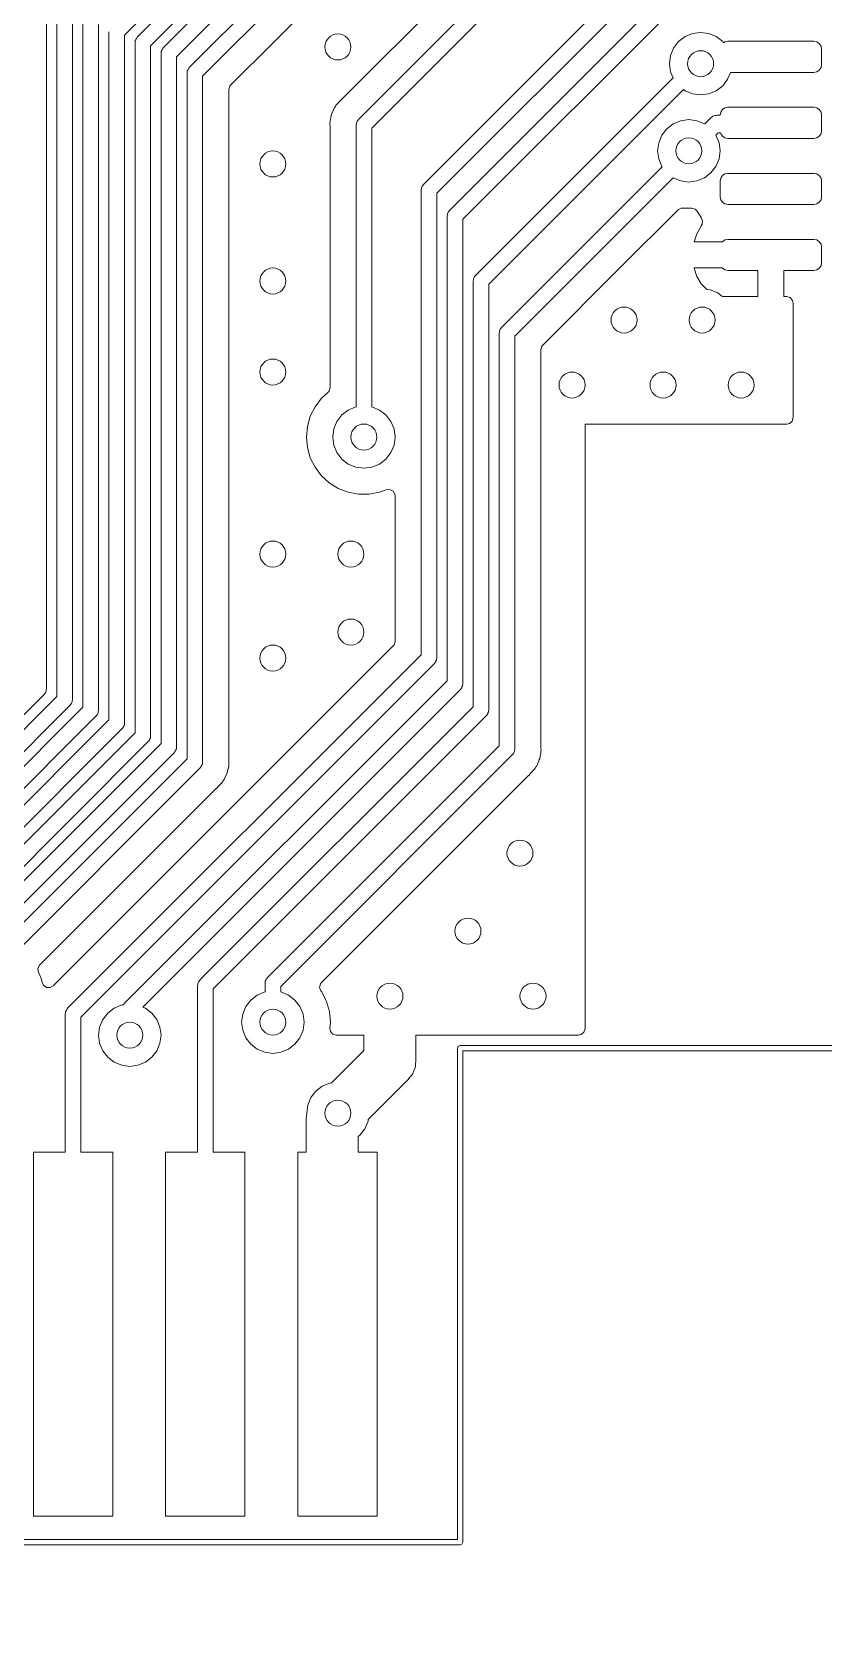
# Model space of a CAD drawing. Header units: millimetres. Extents: x 0 to 594, y 0 to 420.
# Drawn here: x 187.3 to 217.8, y 148.7 to 210.6 of the extents above; entities that cross this region are included whole.
import ezdxf

# ---------------------------------------------------------------- set-up
doc = ezdxf.new("R2010")
doc.units = ezdxf.units.MM
doc.linetypes.add('K5LT32768', pattern=[0])
picture_1 = doc.add_image_def('image1.png', size_in_pixel=(1000, 1000))

msp = doc.modelspace()

# ---------------------------------------------------------------- linework, layer by layer
at = {"color": 7, "linetype": 'K5LT32768', "lineweight": 18}
for p, q in [((208.812, 228.425), (190.9, 210.513)), ((192.388, 210.021), (210.8, 228.433)), ((191.388, 210.435), (209.3, 228.347)), ((209.812, 228.011), (191.9, 210.099)), ((211.312, 228.097), (192.9, 209.685)), ((193.388, 209.271), (212.098, 227.982)), ((212.538, 227.573), (193.9, 208.935)), ((211.418, 220.217), (199.301, 208.1)), ((199.888, 207.271), (212.668, 220.051)), ((213.004, 219.539), (200.4, 206.935)), ((194.973, 208.593), (203.676, 217.295)), ((202.388, 204.771), (211.654, 214.037)), ((212.131, 213.665), (202.9, 204.435)), ((203.388, 203.771), (212.048, 212.431)), ((187.9, 211.756), (187.9, 185.373)), ((212.384, 211.919), (203.9, 203.435)), ((188.3, 185.083), (188.3, 211.466)), ((188.9, 211.341), (188.9, 184.959)), ((189.3, 184.669), (189.3, 211.051)), ((189.9, 210.927), (189.9, 184.545)), ((190.3, 184.183), (190.3, 210.637)), ((190.9, 210.513), (190.9, 184.059)), ((212.196, 210.265), (212.444, 210.456)), ((212.444, 210.456), (212.734, 210.575)), ((212.734, 210.575), (213.044, 210.616)), ((213.044, 210.616), (213.355, 210.575)), ((213.355, 210.575), (213.644, 210.456)), ((213.644, 210.456), (213.893, 210.265)), ((191.3, 210.223), (191.31, 210.261)), ((191.3, 183.683), (191.3, 210.223)), ((191.31, 210.301), (191.33, 210.335)), ((191.31, 210.261), (191.31, 210.301)), ((191.33, 210.335), (191.34, 210.373)), ((191.34, 210.373), (191.368, 210.401)), ((191.368, 210.401), (191.388, 210.435)), ((191.9, 210.099), (191.9, 183.559)), ((192.3, 209.809), (192.31, 209.847)), ((192.31, 209.886), (192.33, 209.921)), ((192.31, 209.847), (192.31, 209.886)), ((192.33, 209.921), (192.34, 209.959)), ((192.34, 209.959), (192.368, 209.987)), ((192.368, 209.987), (192.388, 210.021)), ((211.885, 209.727), (212.005, 210.016)), ((212.005, 210.016), (212.196, 210.265)), ((213.893, 210.265), (213.927, 210.22)), ((213.927, 210.22), (213.98, 210.256)), ((213.98, 210.256), (214.095, 210.279)), ((214.095, 210.279), (217.395, 210.279)), ((217.395, 210.279), (217.51, 210.256)), ((217.51, 210.256), (217.607, 210.191)), ((217.607, 210.191), (217.672, 210.094)), ((217.672, 210.094), (217.695, 209.979)), ((217.695, 209.979), (217.695, 209.379)), ((192.3, 183.269), (192.3, 209.809)), ((192.9, 209.685), (192.9, 183.145)), ((193.34, 209.209), (193.368, 209.237)), ((193.368, 209.237), (193.388, 209.271)), ((211.844, 209.416), (211.885, 209.727)), ((211.885, 209.106), (211.844, 209.416)), ((217.672, 209.264), (217.607, 209.167)), ((217.695, 209.379), (217.672, 209.264)), ((193.3, 209.059), (193.31, 209.097)), ((193.3, 182.683), (193.3, 209.059)), ((193.31, 209.136), (193.33, 209.171)), ((193.31, 209.097), (193.31, 209.136)), ((193.33, 209.171), (193.34, 209.209)), ((193.9, 208.935), (193.9, 182.559)), ((204.388, 201.271), (211.984, 208.867)), ((211.984, 208.867), (211.885, 209.106)), ((214.083, 208.816), (213.893, 208.568)), ((214.192, 209.079), (214.083, 208.816)), ((217.395, 209.079), (214.192, 209.079)), ((217.51, 209.102), (217.395, 209.079)), ((217.607, 209.167), (217.51, 209.102)), ((194.901, 208.417), (194.94, 208.551)), ((194.901, 182.626), (194.901, 208.417)), ((194.94, 208.551), (194.973, 208.593)), ((199.215, 208.017), (199.165, 207.964)), ((199.264, 208.069), (199.215, 208.017)), ((199.276, 208.079), (199.264, 208.069)), ((199.301, 208.1), (199.276, 208.08)), ((199.276, 208.08), (199.276, 208.079)), ((212.387, 208.421), (204.9, 200.935)), ((212.444, 208.377), (212.387, 208.421)), ((212.734, 208.257), (212.444, 208.377)), ((213.044, 208.216), (212.734, 208.257)), ((213.355, 208.257), (213.044, 208.216)), ((213.644, 208.377), (213.355, 208.257)), ((213.893, 208.568), (213.644, 208.377)), ((198.841, 207.425), (198.825, 207.329)), ((198.857, 207.464), (198.841, 207.425)), ((198.87, 207.5), (198.857, 207.464)), ((198.881, 207.542), (198.87, 207.5)), ((198.927, 207.627), (198.881, 207.542)), ((198.932, 207.637), (198.927, 207.627)), ((198.971, 207.726), (198.932, 207.637)), ((198.997, 207.76), (198.971, 207.726)), ((199.018, 207.792), (198.997, 207.76)), ((199.039, 207.83), (199.018, 207.792)), ((199.105, 207.9), (199.039, 207.83)), ((199.113, 207.909), (199.105, 207.9)), ((199.122, 207.921), (199.113, 207.909)), ((199.144, 207.943), (199.122, 207.921)), ((199.165, 207.964), (199.144, 207.943)), ((213.454, 207.351), (213.488, 207.371)), ((213.488, 207.371), (213.516, 207.399)), ((213.516, 207.399), (213.554, 207.409)), ((213.554, 207.409), (213.588, 207.429)), ((213.588, 207.429), (213.628, 207.429)), ((213.628, 207.429), (213.666, 207.439)), ((213.666, 207.439), (213.795, 207.439)), ((213.795, 207.439), (213.818, 207.554)), ((213.818, 207.554), (213.883, 207.651)), ((213.883, 207.651), (213.98, 207.716)), ((213.98, 207.716), (214.095, 207.739)), ((214.095, 207.739), (217.395, 207.739)), ((217.395, 207.739), (217.51, 207.716)), ((217.51, 207.716), (217.607, 207.651)), ((217.607, 207.651), (217.672, 207.554)), ((217.672, 207.554), (217.695, 207.439)), ((217.695, 207.439), (217.695, 206.839)), ((198.796, 207.142), (198.789, 207.1)), ((198.789, 207.1), (198.797, 207.015)), ((198.799, 207.181), (198.796, 207.142)), ((198.797, 207.015), (198.798, 207.003)), ((198.798, 207.003), (198.799, 206.992)), ((198.823, 207.317), (198.799, 207.223)), ((198.799, 207.223), (198.799, 207.181)), ((198.799, 206.992), (198.799, 196.961)), ((198.825, 207.329), (198.823, 207.317)), ((199.8, 207.059), (199.81, 207.097)), ((199.8, 196.219), (199.8, 207.059)), ((199.81, 207.136), (199.83, 207.171)), ((199.81, 207.097), (199.81, 207.136)), ((199.83, 207.171), (199.84, 207.209)), ((199.84, 207.209), (199.868, 207.237)), ((199.868, 207.237), (199.888, 207.271)), ((200.4, 206.935), (200.4, 196.219)), ((211.553, 206.665), (211.743, 206.913)), ((211.743, 206.913), (211.992, 207.104)), ((211.992, 207.104), (212.281, 207.224)), ((212.281, 207.224), (212.592, 207.265)), ((212.592, 207.265), (212.903, 207.224)), ((212.903, 207.224), (213.192, 207.104)), ((213.192, 207.104), (213.2, 207.097)), ((213.2, 207.097), (213.454, 207.351)), ((213.724, 206.759), (213.631, 206.665)), ((213.811, 206.759), (213.724, 206.759)), ((213.818, 206.724), (213.811, 206.759)), ((217.695, 206.839), (217.672, 206.724)), ((211.392, 206.065), (211.433, 206.375)), ((211.433, 206.375), (211.553, 206.665)), ((213.631, 206.665), (213.631, 206.665)), ((213.631, 206.665), (213.751, 206.375)), ((213.751, 206.375), (213.792, 206.065)), ((213.883, 206.627), (213.818, 206.724)), ((213.98, 206.562), (213.883, 206.627)), ((214.095, 206.539), (213.98, 206.562)), ((217.395, 206.539), (214.095, 206.539)), ((217.51, 206.562), (217.395, 206.539)), ((217.607, 206.627), (217.51, 206.562)), ((217.672, 206.724), (217.607, 206.627)), ((211.433, 205.754), (211.392, 206.065)), ((211.553, 205.465), (211.433, 205.754)), ((213.751, 205.754), (213.631, 205.465)), ((213.792, 206.065), (213.751, 205.754)), ((205.388, 199.271), (211.565, 205.448)), ((211.991, 205.026), (205.9, 198.935)), ((211.565, 205.448), (211.553, 205.465)), ((211.992, 205.025), (211.991, 205.026)), ((212.281, 204.906), (211.992, 205.025)), ((212.592, 204.865), (212.281, 204.906)), ((212.903, 204.906), (212.592, 204.865)), ((213.192, 205.025), (212.903, 204.906)), ((213.44, 205.216), (213.192, 205.025)), ((213.631, 205.465), (213.44, 205.216)), ((213.795, 204.899), (213.818, 205.014)), ((213.795, 204.299), (213.795, 204.899)), ((213.818, 205.014), (213.883, 205.111)), ((213.883, 205.111), (213.98, 205.176)), ((213.98, 205.176), (214.095, 205.199)), ((214.095, 205.199), (217.395, 205.199)), ((217.395, 205.199), (217.51, 205.176)), ((217.51, 205.176), (217.607, 205.111)), ((217.607, 205.111), (217.672, 205.014)), ((217.672, 205.014), (217.695, 204.899)), ((217.695, 204.899), (217.695, 204.299)), ((202.3, 204.559), (202.31, 204.597)), ((202.3, 186.683), (202.3, 204.559)), ((202.31, 204.636), (202.33, 204.671)), ((202.31, 204.597), (202.31, 204.636)), ((202.33, 204.671), (202.34, 204.709)), ((202.34, 204.709), (202.368, 204.737)), ((202.368, 204.737), (202.388, 204.771)), ((202.9, 204.435), (202.9, 186.559)), ((213.818, 204.184), (213.795, 204.299)), ((217.695, 204.299), (217.672, 204.184)), ((203.31, 203.636), (203.33, 203.671)), ((203.33, 203.671), (203.34, 203.709)), ((203.34, 203.709), (203.368, 203.737)), ((203.368, 203.737), (203.388, 203.771)), ((209.94, 201.559), (212.175, 203.794)), ((212.175, 203.794), (212.297, 203.861)), ((212.297, 203.861), (212.376, 203.862)), ((212.376, 203.862), (212.377, 203.865)), ((212.377, 203.865), (212.388, 203.864)), ((212.388, 203.864), (212.699, 203.864)), ((212.699, 203.864), (212.833, 203.824)), ((212.833, 203.824), (212.913, 203.742)), ((212.913, 203.742), (212.946, 203.685)), ((212.946, 203.685), (213.059, 203.495)), ((213.883, 204.087), (213.818, 204.184)), ((213.98, 204.022), (213.883, 204.087)), ((214.095, 203.999), (213.98, 204.022)), ((217.395, 203.999), (214.095, 203.999)), ((217.51, 204.022), (217.395, 203.999)), ((217.607, 204.087), (217.51, 204.022)), ((217.672, 204.184), (217.607, 204.087)), ((203.3, 203.559), (203.31, 203.597)), ((203.3, 185.683), (203.3, 203.559)), ((203.31, 203.597), (203.31, 203.636)), ((203.9, 203.435), (203.9, 185.559)), ((213.059, 203.162), (212.892, 202.879)), ((213.059, 203.495), (213.068, 203.483)), ((213.069, 203.174), (213.059, 203.162)), ((213.068, 203.483), (213.064, 203.479)), ((213.064, 203.479), (213.117, 203.381)), ((213.107, 203.241), (213.066, 203.177)), ((213.066, 203.177), (213.069, 203.174)), ((213.117, 203.381), (213.107, 203.241)), ((212.801, 202.564), (212.8, 202.559)), ((212.8, 202.559), (213.875, 202.559)), ((212.892, 202.879), (212.801, 202.564)), ((213.875, 202.559), (213.883, 202.571)), ((213.883, 202.571), (213.98, 202.636)), ((213.98, 202.636), (214.095, 202.659)), ((214.095, 202.659), (217.395, 202.659)), ((217.395, 202.659), (217.51, 202.636)), ((217.51, 202.636), (217.607, 202.571)), ((217.607, 202.571), (217.672, 202.474)), ((217.672, 202.474), (217.695, 202.359)), ((217.695, 202.359), (217.695, 201.759)), ((204.31, 201.136), (204.33, 201.171)), ((204.33, 201.171), (204.34, 201.209)), ((204.34, 201.209), (204.368, 201.237)), ((204.368, 201.237), (204.388, 201.271)), ((206.973, 198.593), (209.94, 201.559)), ((213.875, 201.559), (212.8, 201.559)), ((212.8, 201.559), (212.801, 201.554)), ((212.801, 201.554), (212.892, 201.238)), ((212.892, 201.238), (213.059, 200.956)), ((213.883, 201.547), (213.875, 201.559)), ((213.98, 201.482), (213.883, 201.547)), ((214.095, 201.459), (213.98, 201.482)), ((215.245, 201.459), (214.095, 201.459)), ((215.245, 200.459), (215.245, 201.459)), ((217.395, 201.459), (216.245, 201.459)), ((216.245, 201.459), (216.245, 200.459)), ((217.51, 201.482), (217.395, 201.459)), ((217.607, 201.547), (217.51, 201.482)), ((217.672, 201.644), (217.607, 201.547)), ((217.695, 201.759), (217.672, 201.644)), ((204.3, 201.059), (204.31, 201.097)), ((204.3, 184.683), (204.3, 201.059)), ((204.31, 201.097), (204.31, 201.136)), ((204.9, 200.935), (204.9, 184.559)), ((213.059, 200.956), (213.28, 200.735)), ((213.28, 200.735), (213.41, 200.718)), ((213.41, 200.718), (213.7, 200.598)), ((213.7, 200.598), (213.864, 200.472)), ((213.864, 200.472), (213.89, 200.465)), ((213.89, 200.465), (213.963, 200.459)), ((213.963, 200.459), (215.245, 200.459)), ((216.245, 200.459), (216.352, 200.459)), ((216.352, 200.459), (216.486, 200.419)), ((216.486, 200.419), (216.577, 200.314)), ((216.577, 200.314), (216.6, 200.211)), ((216.6, 200.211), (216.6, 195.807)), ((205.3, 199.059), (205.31, 199.097)), ((205.3, 183.183), (205.3, 199.059)), ((205.31, 199.136), (205.33, 199.171)), ((205.31, 199.097), (205.31, 199.136)), ((205.33, 199.171), (205.34, 199.209)), ((205.34, 199.209), (205.368, 199.237)), ((205.368, 199.237), (205.388, 199.271)), ((205.9, 198.935), (205.9, 183.059)), ((206.901, 198.417), (206.94, 198.551)), ((206.901, 197.066), (206.901, 198.417)), ((206.94, 198.551), (206.973, 198.593)), ((198.799, 196.961), (198.759, 196.827)), ((206.9, 197.059), (206.901, 197.066)), ((206.901, 197.051), (206.9, 197.059)), ((206.901, 183.126), (206.901, 197.051)), ((198.22, 196.222), (198.039, 195.857)), ((198.466, 196.548), (198.22, 196.222)), ((198.718, 196.777), (198.466, 196.548)), ((198.759, 196.827), (198.718, 196.777)), ((199.5, 196.098), (199.789, 196.218)), ((199.789, 196.218), (199.8, 196.219)), ((200.4, 196.219), (200.41, 196.218)), ((200.41, 196.218), (200.7, 196.098)), ((198.039, 195.857), (197.927, 195.465)), ((198.941, 195.369), (199.061, 195.659)), ((199.061, 195.659), (199.251, 195.907)), ((199.251, 195.907), (199.5, 196.098)), ((200.7, 196.098), (200.948, 195.907)), ((200.948, 195.907), (201.139, 195.659)), ((201.139, 195.659), (201.259, 195.369)), ((216.56, 195.673), (216.455, 195.581)), ((216.6, 195.807), (216.56, 195.673)), ((197.927, 195.465), (197.889, 195.059)), ((197.889, 195.059), (197.927, 194.653)), ((198.9, 195.059), (198.941, 195.369)), ((198.941, 194.748), (198.9, 195.059)), ((201.259, 195.369), (201.3, 195.059)), ((201.3, 195.059), (201.259, 194.748)), ((216.352, 195.559), (208.6, 195.559)), ((208.6, 195.559), (208.6, 172.307)), ((216.455, 195.581), (216.352, 195.559)), ((197.927, 194.653), (198.039, 194.26)), ((199.061, 194.459), (198.941, 194.748)), ((199.251, 194.21), (199.061, 194.459)), ((201.139, 194.459), (200.948, 194.21)), ((201.259, 194.748), (201.139, 194.459)), ((198.039, 194.26), (198.22, 193.895)), ((198.22, 193.895), (198.466, 193.57)), ((199.5, 194.02), (199.251, 194.21)), ((199.789, 193.9), (199.5, 194.02)), ((200.1, 193.859), (199.789, 193.9)), ((200.41, 193.9), (200.1, 193.859)), ((200.7, 194.02), (200.41, 193.9)), ((200.948, 194.21), (200.7, 194.02)), ((198.466, 193.57), (198.768, 193.295)), ((198.768, 193.295), (198.901, 193.212)), ((198.901, 193.212), (199.115, 193.08)), ((199.115, 193.08), (199.495, 192.933)), ((199.495, 192.933), (199.896, 192.858)), ((199.896, 192.858), (200.304, 192.858)), ((200.304, 192.858), (200.705, 192.933)), ((200.705, 192.933), (200.961, 193.032)), ((200.961, 193.032), (201.1, 193.044)), ((201.1, 193.044), (201.224, 192.978)), ((201.224, 192.978), (201.292, 192.857)), ((201.292, 192.857), (201.299, 192.801)), ((201.299, 192.801), (201.299, 187.2)), ((201.226, 187.025), (188.155, 173.954)), ((201.259, 187.066), (201.226, 187.025)), ((201.299, 187.2), (201.259, 187.066)), ((188.708, 173.091), (202.3, 186.683)), ((202.812, 186.347), (189.22, 172.755)), ((202.832, 186.381), (202.812, 186.347)), ((202.86, 186.409), (202.832, 186.381)), ((202.87, 186.447), (202.86, 186.409)), ((202.89, 186.481), (202.87, 186.447)), ((202.9, 186.559), (202.89, 186.521)), ((202.89, 186.521), (202.89, 186.481)), ((187.812, 185.161), (176.998, 174.347)), ((177.075, 173.859), (188.3, 185.083)), ((187.832, 185.195), (187.812, 185.161)), ((187.86, 185.223), (187.832, 185.195)), ((187.87, 185.261), (187.86, 185.223)), ((187.89, 185.296), (187.87, 185.261)), ((187.9, 185.373), (187.89, 185.335)), ((187.89, 185.335), (187.89, 185.296)), ((190.888, 173.271), (203.3, 185.683)), ((203.812, 185.347), (191.603, 173.138)), ((203.832, 185.381), (203.812, 185.347)), ((203.86, 185.409), (203.832, 185.381)), ((203.87, 185.447), (203.86, 185.409)), ((203.89, 185.481), (203.87, 185.447)), ((203.9, 185.559), (203.89, 185.521)), ((203.89, 185.521), (203.89, 185.481)), ((188.812, 184.747), (177.412, 173.347)), ((177.421, 172.79), (189.3, 184.669)), ((188.832, 184.781), (188.812, 184.747)), ((188.86, 184.809), (188.832, 184.781)), ((188.87, 184.847), (188.86, 184.809)), ((188.89, 184.881), (188.87, 184.847)), ((188.9, 184.959), (188.89, 184.921)), ((188.89, 184.921), (188.89, 184.881)), ((189.89, 184.467), (189.87, 184.433)), ((189.9, 184.545), (189.89, 184.507)), ((189.89, 184.507), (189.89, 184.467)), ((193.888, 174.271), (204.3, 184.683)), ((204.89, 184.481), (204.87, 184.447)), ((204.9, 184.559), (204.89, 184.521)), ((204.89, 184.521), (204.89, 184.481)), ((189.812, 184.333), (177.826, 172.347)), ((178.548, 172.431), (190.3, 184.183)), ((190.812, 183.847), (179.06, 172.095)), ((189.832, 184.367), (189.812, 184.333)), ((189.86, 184.395), (189.832, 184.367)), ((189.87, 184.433), (189.86, 184.395)), ((190.832, 183.881), (190.812, 183.847)), ((190.86, 183.909), (190.832, 183.881)), ((190.87, 183.947), (190.86, 183.909)), ((190.89, 183.981), (190.87, 183.947)), ((190.9, 184.059), (190.89, 184.021)), ((190.89, 184.021), (190.89, 183.981)), ((204.812, 184.347), (194.312, 173.847)), ((204.832, 184.381), (204.812, 184.347)), ((204.86, 184.409), (204.832, 184.381)), ((204.87, 184.447), (204.86, 184.409)), ((180.73, 173.114), (191.3, 183.683)), ((191.812, 183.347), (181.315, 172.85)), ((183.428, 174.397), (192.3, 183.269)), ((191.832, 183.381), (191.812, 183.347)), ((191.86, 183.409), (191.832, 183.381)), ((191.87, 183.447), (191.86, 183.409)), ((191.89, 183.481), (191.87, 183.447)), ((191.9, 183.559), (191.89, 183.521)), ((191.89, 183.521), (191.89, 183.481)), ((192.812, 182.932), (183.94, 174.06)), ((185.407, 174.79), (193.3, 182.683)), ((192.832, 182.967), (192.812, 182.932)), ((192.86, 182.995), (192.832, 182.967)), ((192.87, 183.033), (192.86, 182.995)), ((192.89, 183.067), (192.87, 183.033)), ((192.9, 183.145), (192.89, 183.106)), ((192.89, 183.106), (192.89, 183.067)), ((194.901, 182.614), (194.901, 182.626)), ((194.91, 182.518), (194.901, 182.614)), ((196.388, 174.271), (205.3, 183.183)), ((205.812, 182.847), (196.9, 173.935)), ((205.832, 182.881), (205.812, 182.847)), ((205.86, 182.909), (205.832, 182.881)), ((205.87, 182.947), (205.86, 182.909)), ((205.89, 182.981), (205.87, 182.947)), ((205.9, 183.059), (205.89, 183.021)), ((205.89, 183.021), (205.89, 182.981)), ((206.819, 182.576), (206.83, 182.617)), ((206.83, 182.617), (206.842, 182.654)), ((206.842, 182.654), (206.859, 182.693)), ((206.859, 182.693), (206.874, 182.789)), ((206.874, 182.789), (206.877, 182.8)), ((206.877, 182.8), (206.901, 182.894)), ((206.901, 183.114), (206.901, 183.126)), ((206.91, 183.018), (206.901, 183.114)), ((206.901, 182.937), (206.904, 182.976)), ((206.901, 182.894), (206.901, 182.937)), ((206.904, 182.976), (206.91, 183.018)), ((193.812, 182.347), (186.052, 174.587)), ((193.832, 182.381), (193.812, 182.347)), ((193.86, 182.409), (193.832, 182.381)), ((193.87, 182.447), (193.86, 182.409)), ((193.89, 182.481), (193.87, 182.447)), ((193.9, 182.559), (193.89, 182.521)), ((193.89, 182.521), (193.89, 182.481)), ((194.729, 181.891), (194.767, 181.981)), ((194.767, 181.981), (194.772, 181.991)), ((194.772, 181.991), (194.819, 182.076)), ((194.819, 182.076), (194.83, 182.117)), ((194.83, 182.117), (194.842, 182.154)), ((194.842, 182.154), (194.859, 182.193)), ((194.859, 182.193), (194.874, 182.289)), ((194.874, 182.289), (194.877, 182.3)), ((194.877, 182.3), (194.901, 182.394)), ((194.901, 182.437), (194.904, 182.476)), ((194.901, 182.394), (194.901, 182.437)), ((194.904, 182.476), (194.905, 182.486)), ((194.905, 182.486), (194.91, 182.518)), ((198.47, 174.089), (206.399, 182.018)), ((206.399, 182.018), (206.424, 182.038)), ((206.424, 182.038), (206.436, 182.048)), ((206.424, 182.038), (206.424, 182.038)), ((206.436, 182.048), (206.534, 182.153)), ((206.534, 182.153), (206.578, 182.197)), ((206.578, 182.197), (206.587, 182.208)), ((206.587, 182.208), (206.594, 182.217)), ((206.594, 182.217), (206.661, 182.288)), ((206.661, 182.288), (206.681, 182.325)), ((206.681, 182.325), (206.702, 182.358)), ((206.702, 182.358), (206.729, 182.391)), ((206.729, 182.391), (206.767, 182.481)), ((206.767, 182.481), (206.772, 182.491)), ((206.772, 182.491), (206.819, 182.576)), ((187.633, 174.752), (194.399, 181.518)), ((194.399, 181.518), (194.424, 181.538)), ((194.424, 181.538), (194.436, 181.548)), ((194.424, 181.538), (194.424, 181.538)), ((194.436, 181.548), (194.534, 181.653)), ((194.534, 181.653), (194.578, 181.697)), ((194.578, 181.697), (194.587, 181.708)), ((194.587, 181.708), (194.594, 181.717)), ((194.594, 181.717), (194.661, 181.788)), ((194.661, 181.788), (194.681, 181.825)), ((194.681, 181.825), (194.702, 181.858)), ((194.702, 181.858), (194.729, 181.891)), ((187.562, 174.604), (187.615, 174.733)), ((187.586, 174.466), (187.562, 174.604)), ((187.615, 174.733), (187.633, 174.752)), ((187.68, 174.277), (187.586, 174.466)), ((187.731, 174.1), (187.68, 174.277)), ((187.742, 174.062), (187.731, 174.1)), ((187.782, 173.981), (187.742, 174.062)), ((187.893, 173.897), (187.782, 173.981)), ((188.155, 173.954), (188.033, 173.887)), ((193.7, 173.959), (193.71, 173.997)), ((193.7, 167.559), (193.7, 173.959)), ((193.71, 174.036), (193.73, 174.071)), ((193.71, 173.997), (193.71, 174.036)), ((193.73, 174.071), (193.74, 174.109)), ((193.74, 174.109), (193.768, 174.137)), ((193.768, 174.137), (193.788, 174.171)), ((193.788, 174.171), (193.888, 174.271)), ((196.3, 174.059), (196.31, 174.097)), ((196.3, 173.719), (196.3, 174.059)), ((196.31, 174.136), (196.33, 174.171)), ((196.31, 174.097), (196.31, 174.136)), ((196.33, 174.171), (196.34, 174.209)), ((196.34, 174.209), (196.368, 174.237)), ((196.368, 174.237), (196.388, 174.271)), ((196.9, 173.935), (196.9, 173.719)), ((198.398, 173.895), (198.427, 174.032)), ((198.427, 174.032), (198.47, 174.089)), ((188.033, 173.887), (187.893, 173.897)), ((194.312, 173.847), (194.3, 173.835)), ((194.3, 173.835), (194.3, 167.559)), ((195.561, 173.159), (195.751, 173.407)), ((195.751, 173.407), (196, 173.598)), ((196, 173.598), (196.289, 173.718)), ((196.289, 173.718), (196.3, 173.719)), ((196.9, 173.719), (196.91, 173.718)), ((196.91, 173.718), (197.2, 173.598)), ((197.2, 173.598), (197.448, 173.407)), ((197.448, 173.407), (197.639, 173.159)), ((198.447, 173.764), (198.398, 173.895)), ((198.479, 173.722), (198.447, 173.764)), ((198.627, 173.425), (198.479, 173.722)), ((198.661, 173.357), (198.627, 173.425)), ((198.699, 173.223), (198.661, 173.357)), ((188.62, 172.879), (188.63, 172.917)), ((188.62, 167.559), (188.62, 172.879)), ((188.63, 172.956), (188.65, 172.991)), ((188.63, 172.917), (188.63, 172.956)), ((188.65, 172.991), (188.66, 173.029)), ((188.66, 173.029), (188.688, 173.057)), ((188.688, 173.057), (188.708, 173.091)), ((189.22, 172.755), (189.22, 167.559)), ((190.061, 172.659), (190.251, 172.907)), ((190.251, 172.907), (190.5, 173.098)), ((190.5, 173.098), (190.789, 173.218)), ((190.789, 173.218), (190.858, 173.227)), ((190.858, 173.227), (190.868, 173.237)), ((190.868, 173.237), (190.888, 173.271)), ((191.603, 173.138), (191.7, 173.098)), ((191.7, 173.098), (191.948, 172.907)), ((191.948, 172.907), (192.139, 172.659)), ((195.4, 172.559), (195.441, 172.869)), ((195.441, 172.869), (195.561, 173.159)), ((197.639, 173.159), (197.759, 172.869)), ((197.759, 172.869), (197.8, 172.559)), ((198.773, 172.965), (198.699, 173.223)), ((198.81, 172.559), (198.773, 172.965)), ((189.9, 172.059), (189.941, 172.369)), ((189.941, 172.369), (190.061, 172.659)), ((192.139, 172.659), (192.259, 172.369)), ((192.259, 172.369), (192.3, 172.059)), ((195.441, 172.248), (195.4, 172.559)), ((195.561, 171.959), (195.441, 172.248)), ((197.759, 172.248), (197.639, 171.959)), ((197.8, 172.559), (197.759, 172.248)), ((198.789, 172.33), (198.81, 172.559)), ((198.81, 172.204), (198.789, 172.33)), ((198.902, 172.098), (198.81, 172.204)), ((199.036, 172.059), (198.902, 172.098)), ((208.455, 172.081), (208.352, 172.059)), ((208.56, 172.173), (208.455, 172.081)), ((208.6, 172.307), (208.56, 172.173)), ((189.941, 171.748), (189.9, 172.059)), ((190.061, 171.459), (189.941, 171.748)), ((190.251, 171.21), (190.061, 171.459)), ((192.139, 171.459), (191.948, 171.21)), ((192.259, 171.748), (192.139, 171.459)), ((192.3, 172.059), (192.259, 171.748)), ((195.751, 171.71), (195.561, 171.959)), ((196, 171.52), (195.751, 171.71)), ((196.289, 171.4), (196, 171.52)), ((197.2, 171.52), (196.91, 171.4)), ((197.448, 171.71), (197.2, 171.52)), ((197.639, 171.959), (197.448, 171.71)), ((198.853, 170.226), (200.1, 171.473)), ((200.1, 172.059), (199.036, 172.059)), ((200.1, 171.473), (200.1, 172.059)), ((208.352, 172.059), (202.1, 172.059)), ((202.1, 172.059), (202.1, 171.059)), ((203.7, 171.559), (203.729, 171.63)), ((203.7, 152.659), (203.7, 171.559)), ((203.729, 171.63), (203.8, 171.659)), ((203.8, 171.659), (243.4, 171.659)), ((243.3, 171.459), (203.9, 171.459)), ((203.9, 171.459), (203.9, 152.559)), ((190.5, 171.02), (190.251, 171.21)), ((190.789, 170.9), (190.5, 171.02)), ((191.1, 170.859), (190.789, 170.9)), ((191.41, 170.9), (191.1, 170.859)), ((191.7, 171.02), (191.41, 170.9)), ((191.948, 171.21), (191.7, 171.02)), ((196.6, 171.359), (196.289, 171.4)), ((196.91, 171.4), (196.6, 171.359)), ((202.077, 170.846), (202.064, 170.813)), ((202.085, 170.953), (202.077, 170.846)), ((202.1, 171.059), (202.085, 170.953)), ((198.5, 170.098), (198.789, 170.218)), ((198.789, 170.218), (198.853, 170.226)), ((201.807, 170.352), (200.267, 168.812)), ((201.871, 170.437), (201.807, 170.352)), ((201.941, 170.518), (201.871, 170.437)), ((201.956, 170.551), (201.941, 170.518)), ((201.977, 170.58), (201.956, 170.551)), ((202.015, 170.68), (201.977, 170.58)), ((202.059, 170.777), (202.015, 170.68)), ((202.064, 170.813), (202.059, 170.777)), ((197.941, 169.369), (198.061, 169.659)), ((198.061, 169.659), (198.251, 169.907)), ((198.251, 169.907), (198.5, 170.098)), ((197.895, 168.945), (197.902, 169.042)), ((197.9, 169.059), (197.941, 169.369)), ((197.902, 169.042), (197.9, 169.059)), ((197.88, 168.839), (197.895, 168.945)), ((197.88, 167.559), (197.88, 168.839)), ((200.139, 168.459), (199.948, 168.21)), ((200.259, 168.748), (200.139, 168.459)), ((200.267, 168.812), (200.259, 168.748)), ((199.948, 168.21), (199.88, 168.158)), ((199.88, 168.158), (199.88, 167.559)), ((187.396, 153.559), (187.396, 167.559)), ((187.396, 167.559), (188.62, 167.559)), ((189.22, 167.559), (190.444, 167.559)), ((190.444, 167.559), (190.444, 153.559)), ((192.476, 153.559), (192.476, 167.559)), ((192.476, 167.559), (193.7, 167.559)), ((194.3, 167.559), (195.524, 167.559)), ((195.524, 167.559), (195.524, 153.559)), ((197.556, 153.559), (197.556, 167.559)), ((197.556, 167.559), (197.88, 167.559)), ((199.88, 167.559), (200.604, 167.559)), ((200.604, 167.559), (200.604, 153.559)), ((190.444, 153.559), (187.396, 153.559)), ((195.524, 153.559), (192.476, 153.559)), ((200.604, 153.559), (197.556, 153.559)), ((203.8, 152.459), (163.6, 152.459)), ((163.7, 152.659), (203.7, 152.659)), ((203.87, 152.488), (203.8, 152.459)), ((203.9, 152.559), (203.87, 152.488))]:
    msp.add_line(p, q, dxfattribs=at)
for centre in [(199.1, 210.059), (213.044, 209.416), (212.592, 206.065), (196.6, 205.559), (196.6, 201.059), (210.1, 199.559), (213.1, 199.559), (196.6, 197.559), (208.1, 197.059), (211.6, 197.059), (214.6, 197.059), (200.1, 195.059), (196.6, 190.559), (199.6, 190.559), (199.6, 187.559), (196.6, 186.559), (206.1, 179.059), (204.1, 176.059), (201.1, 173.559), (206.6, 173.559), (196.6, 172.559), (191.1, 172.059), (199.1, 169.059)]:
    msp.add_circle(centre, 0.5, dxfattribs=at)

# ---------------------------------------------------------------- pictures from other files: only their frames are drawn
image = msp.add_image(picture_1, insert=(102.693, 139.227), size_in_units=(173.712, 173.712))
image.dxf.flags = 15

doc.saveas('drawing.dxf')
